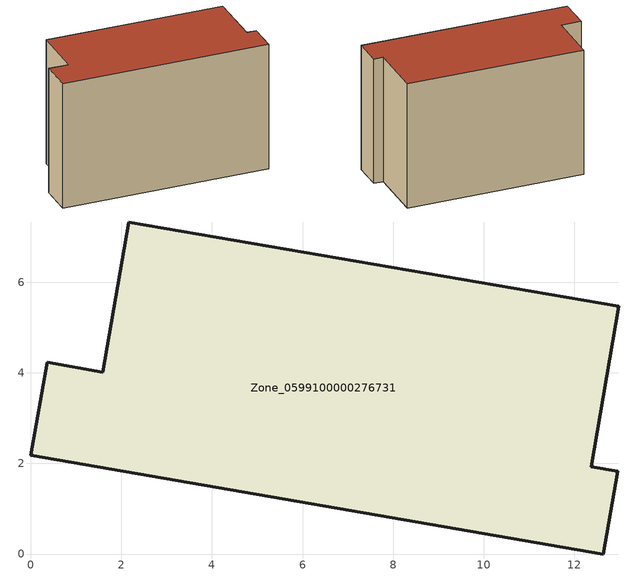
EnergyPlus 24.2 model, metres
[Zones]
Zone_0599100000276731
 floor ground (C_G): 12.64,0 0,2.18 0.36,4.23 1.59,4.01 2.17,7.33 12.98,5.47 12.37,1.93 12.96,1.83 z0
 wall outside (C_F): 1.59,4.01 0.36,4.23 0,2.18 12.64,0 12.96,1.83 12.37,1.93 12.98,5.47 2.17,7.33 1.59,4.01 z0:8.04
 roof outside (C_R): 12.96,1.83 12.37,1.93 12.98,5.47 2.17,7.33 1.59,4.01 0.36,4.23 0,2.18 12.64,0 z8.04
[BUILDING]
Pand.0599100000276731: North Axis=0; Terrain=City; Loads Convergence Tolerance Value=0.04; Temperature Convergence Tolerance Value=0.4; Solar Distribution=FullExterior; Maximum Number of Warmup Days=25; Minimum Number of Warmup Days=1
[Site:Location]
Rotterdam.The.Hague.AP_ZH_NLD Design_Conditions: Latitude=51.96; Longitude=4.45; Time Zone=1; Elevation=-4.5
[SITE:GROUNDTEMPERATURE:BUILDINGSURFACE]
18, 18, 18, 18, 18, 18, 18, 18, 18, 18, 18, 18
[MATERIAL] Thermal Absorptance=0.9; Solar Absorptance=0.7; Visible Absorptance=0.7
Name | Roughness | Thickness | Conductivity | Density | Specific Heat
G.TI.1975-1991 | MediumSmooth | 0.15 | 0.288461 | 540 | 1210
F.TI.1975-1991 | Rough | 0.3 | 0.230769 | 1920 | 840
R.TI.1975-1991 | MediumRough | 0.2 | 0.153846 | 1500 | 1000
[CONSTRUCTION]
C_G: G.TI.1975-1991
C_F: F.TI.1975-1991
C_R: R.TI.1975-1991
[ZONE]
Zone_0599100000276731: Type=1; Multiplier=1; Ceiling Height=Autocalculate; Volume=Autocalculate; Floor Area=autocalculate; Part of Total Floor Area=Yes
[ZONEINFILTRATION:DESIGNFLOWRATE]
Infil_Zone_0599100000276731: Zone or ZoneList or Space or SpaceList=Zone_0599100000276731; Schedule=AlwaysOn; Design Flow Rate Calculation Method=Flow/Area; Flow Rate per Floor Area=0.003; Constant Term Coefficient=1; Temperature Term Coefficient=0; Velocity Term Coefficient=0; Velocity Squared Term Coefficient=0
[HVACTEMPLATE:ZONE:IDEALLOADSAIRSYSTEM]
Zone_0599100000276731: Maximum Heating Supply Air Temperature=50; Minimum Cooling Supply Air Temperature=13; Maximum Heating Supply Air Humidity Ratio=0.0156; Minimum Cooling Supply Air Humidity Ratio=0.0077; Heating Limit=NoLimit; Cooling Limit=NoLimit; Dehumidification Control Type=ConstantSensibleHeatRatio; Cooling Sensible Heat Ratio=0.7; Dehumidification Setpoint=60; Humidification Control Type=None; Humidification Setpoint=30; Outdoor Air Method=None; Outdoor Air Flow Rate per Person=0.00944; Outdoor Air Flow Rate per Zone Floor Area=0; Outdoor Air Flow Rate per Zone=0; Demand Controlled Ventilation Type=None; Outdoor Air Economizer Type=NoEconomizer; Heat Recovery Type=None; Sensible Heat Recovery Effectiveness=0.7; Latent Heat Recovery Effectiveness=0.65
[ZONECONTROL:THERMOSTAT]
ThermostatControl_Zone_0599100000276731: Zone or ZoneList=Zone_0599100000276731; Control Type Schedule=DualSetpointControlType; Control 1=Thermostat_Zone_0599100000276731; Temperature Difference Between Cutout And Setpoint=0
[THERMOSTATSETPOINT:DUALSETPOINT]
Thermostat_Zone_0599100000276731: Heating Setpoint Temperature Schedule=HeatingSetpoint_Zone_0599100000276731; Cooling Setpoint Temperature Schedule=CoolingSetpoint_Zone_0599100000276731
[SCHEDULE:COMPACT]
HeatingSetpoint_Zone_0599100000276731: Through: 12/31, For: AllDays, Until: 24:00, 21
CoolingSetpoint_Zone_0599100000276731: Through: 12/31, For: AllDays, Until: 24:00, 24
DualSetpointControlType: Through: 12/31, For: AllDays, Until: 24:00, 4
AlwaysOn: Through: 12/31, For: AllDays, Until: 24:00, 1
